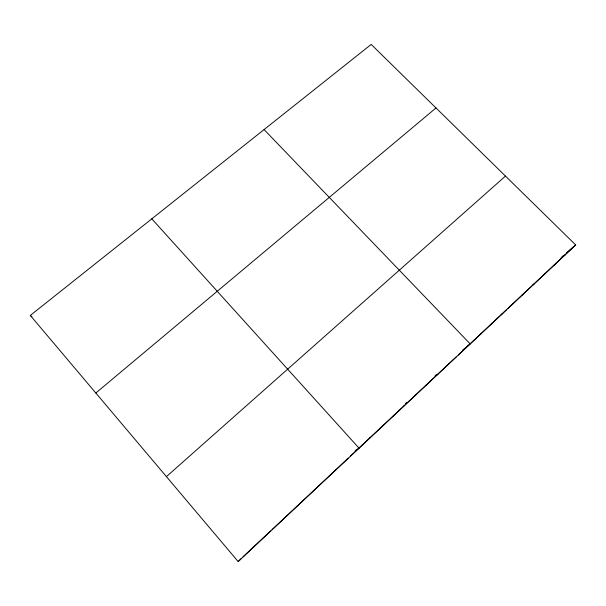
<?xml version="1.0" encoding="UTF-8"?>
<svg xmlns="http://www.w3.org/2000/svg" width="606" height="606" viewBox="0 0 606 606"><rect width="100%" height="100%" fill="white"/><g stroke="black" fill="none" stroke-linecap="round" stroke-linejoin="round"><path stroke-width="0.91" d="M238.166 561.58L575.7 244.945L371.19 44.42L30.3 315.431L238.166 561.58L241.021 558.724M405.414 403.634L406.755 402.384M435.123 375.781L436.426 374.553M561.164 257.595L563.118 255.755M242.991 556.876L270.73 530.864M272.086 529.583L348.245 458.144M350.283 456.235L456.204 356.873M506.525 309.674L458.219 354.987L459.492 353.957M507.851 308.431L573.738 246.627M166.423 476.634L505.48 176.088M566.663 252.71L575.7 244.945M563.625 256.111L565.527 254.482M553.429 265.678L555.278 264.102M543.158 275.313L544.945 273.791M532.803 285.032L534.522 283.57M522.357 294.827L524.023 293.418M511.835 304.697L513.433 303.356M95.824 393.029L436.002 107.959M501.223 314.65L502.76 313.37M490.527 324.687L491.996 323.468M479.74 334.807L481.141 333.648M462.363 350.321L470.195 343.913L264.072 129.578M447.493 365.054L448.69 364.085M436.676 375.197L437.812 374.296M425.768 385.424L426.836 384.59M414.777 395.733L415.769 394.968M403.694 406.134L404.619 405.437M392.521 416.617L393.37 415.989M381.257 427.185L382.03 426.624M369.895 437.843L370.592 437.35M355.116 450.803L359.055 448.175L151.795 218.842M346.89 459.424L347.427 459.083M335.239 470.347L335.701 470.082M30.3 315.431L31.936 316.741"/></g></svg>
